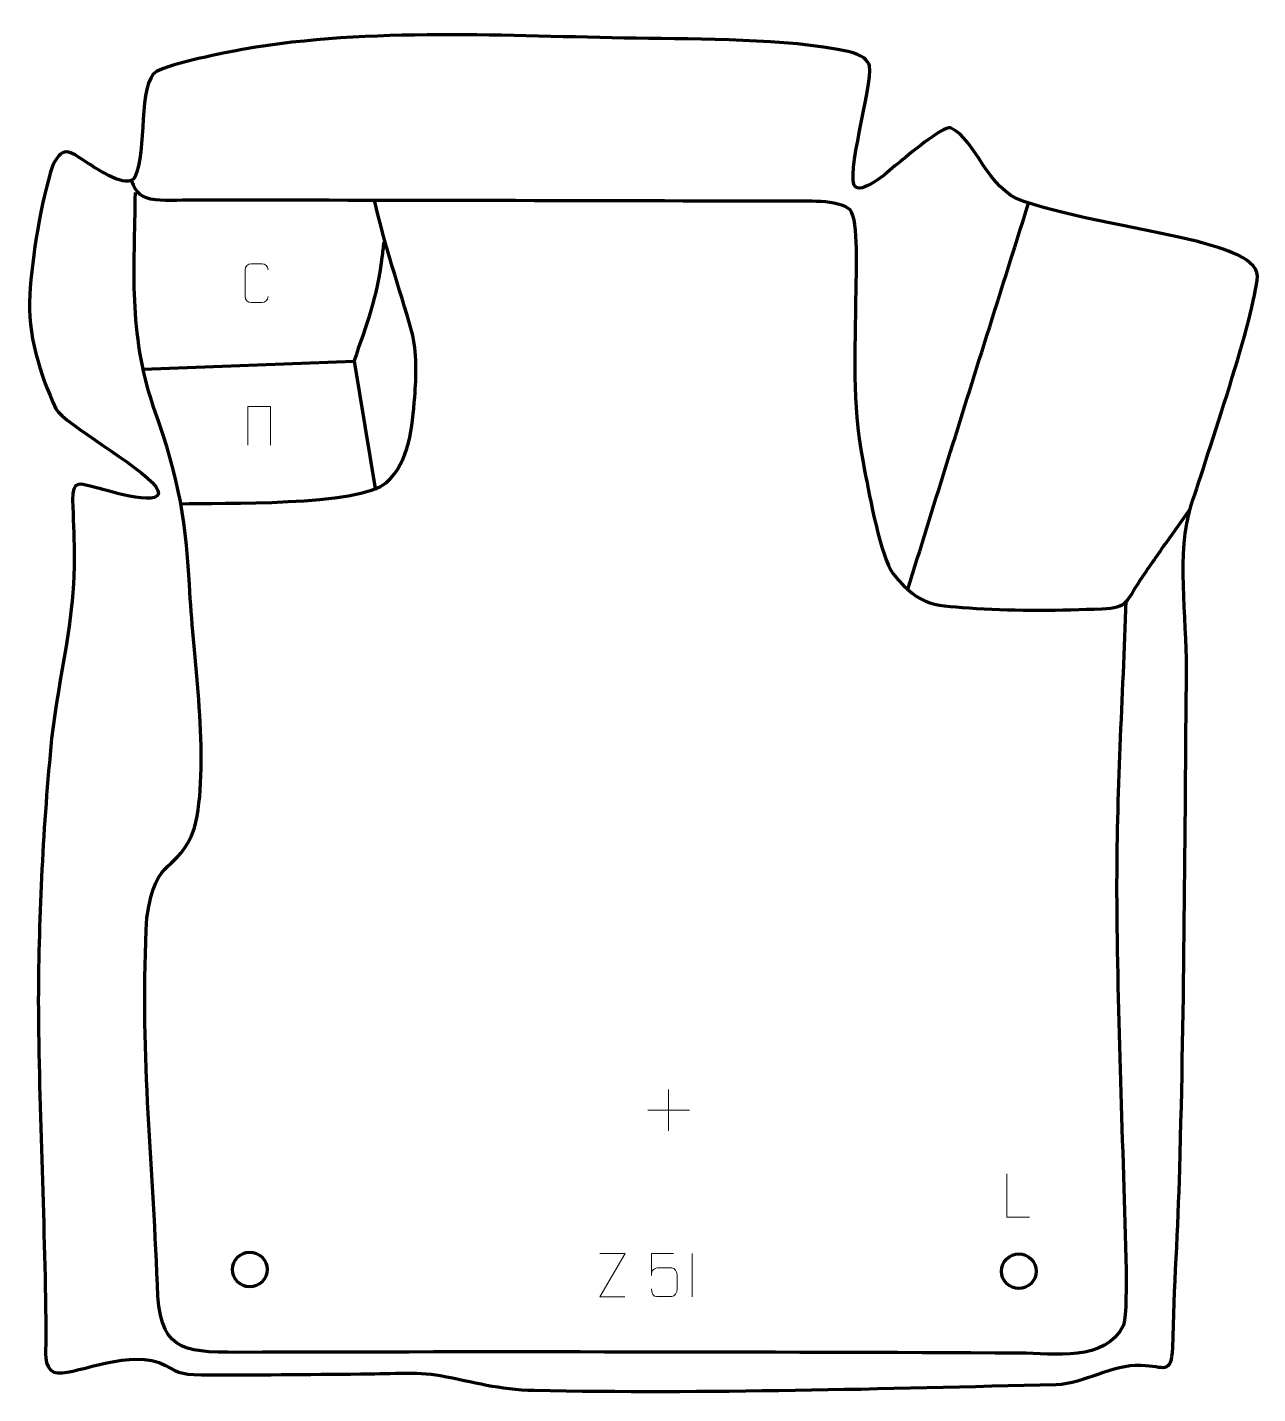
# Model space of a CAD drawing. Header units: millimetres. Extents: x -597 to 113, y 72 to 861.
import ezdxf

# ---------------------------------------------------------------- set-up
doc = ezdxf.new("R2010")
doc.units = ezdxf.units.MM
doc.header["$MEASUREMENT"] = 0
doc.layers.add('layer 2', color=7, linetype='Continuous')
doc.layers.add('layer 3', color=7, linetype='Continuous')

msp = doc.modelspace()

# ---------------------------------------------------------------- linework, layer by layer
at = {"layer": 'layer 2', "color": 142, "lineweight": 200}
for centre in [(-468.5527, 143.6889), (-24.5816, 142.6305)]:
    msp.add_ellipse(centre, major_axis=(0, 10), ratio=1, dxfattribs=at)
at = {"layer": 'layer 2', "color": 142, "lineweight": 158}
for points, knots in [([(37.22, 529.7923), (35.3189, 474.0788), (31.6761, 417.2178), (31.8922, 361.5839), (31.8922, 361.5839), (32.1729, 289.2866), (35.611, 215.6783), (37.3948, 143.2268), (37.3948, 143.2268), (37.3118, 136.5129), (37.6439, 116.7819), (35.8418, 111.5212), (35.8418, 111.5212), (25.48, 90.0708), (-4.6156, 95.2906), (-24.091, 95.3808), (-24.091, 95.3808), (-174.48, 96.0187), (-324.8719, 96.2506), (-475.2618, 95.8159), (-475.2618, 95.8159), (-508.9334, 95.7863), (-521.0983, 97.5408), (-521.9152, 134.7975), (-521.9152, 134.7975), (-524.596, 207.9192), (-532.3449, 272.4116), (-527.9216, 346.7617), (-527.9216, 346.7617), (-522.8979, 384.3636), (-510.1955, 371.4268), (-500.452, 398.6604), (-500.452, 398.6604), (-491.5525, 433.8588), (-500.5922, 493.2053), (-502.9241, 530.9703), (-502.9241, 530.9703), (-505.6523, 577.7955), (-508.3628, 597.0027), (-524.0769, 641.5764), (-524.0769, 641.5764), (-538.7446, 685.7013), (-535.023, 720.3959), (-534.635, 765.5268)], [0, 0, 0, 0, 0.08333333, 0.08333333, 0.08333333, 0.08333333, 0.16666667, 0.16666667, 0.16666667, 0.16666667, 0.25, 0.25, 0.25, 0.25, 0.33333333, 0.33333333, 0.33333333, 0.33333333, 0.41666667, 0.41666667, 0.41666667, 0.41666667, 0.5, 0.5, 0.5, 0.5, 0.58333333, 0.58333333, 0.58333333, 0.58333333, 0.66666667, 0.66666667, 0.66666667, 0.66666667, 0.75, 0.75, 0.75, 0.75, 0.83333333, 0.83333333, 0.83333333, 0.83333333, 1, 1, 1, 1]), ([(-537.1216, 772.5319), (-533.5894, 764.9508), (-531.7354, 762.6849), (-523.0951, 761.5059), (-523.0951, 761.5059), (-516.1952, 760.8951), (-505.4772, 761.4566), (-498.0507, 761.4402), (-498.0507, 761.4402), (-383.3238, 761.1825), (-268.5941, 761.0174), (-153.8678, 760.711), (-153.8678, 760.711), (-146.6102, 760.7249), (-124.9553, 761.7605), (-121.2893, 754.4508), (-121.2893, 754.4508), (-116.9526, 744.5729), (-118.8181, 714.6689), (-118.8505, 702.159), (-118.8505, 702.159), (-119.2899, 665.8327), (-120.9154, 640.458), (-113.4392, 604.0835), (-113.4392, 604.0835), (-110.641, 590.1687), (-104.5959, 555.8073), (-97.0703, 545.3249), (-97.0703, 545.3249), (-81.0707, 525.6817), (-72.7179, 527.2662), (-49.0648, 525.3961), (-49.0648, 525.3961), (-25.7075, 523.9097), (-0.0499, 524.2707), (23.3779, 525.2252), (23.3779, 525.2252), (38.7692, 525.8522), (37.3519, 529.6134), (45.4498, 541.6531), (45.4498, 541.6531), (50.2195, 548.7445), (55.2058, 555.7644), (60.0827, 562.7899), (60.0827, 562.7899), (60.0827, 562.7899), (74.2144, 582.5239), (74.2144, 582.5239)], [0, 0, 0, 0, 0.07692308, 0.07692308, 0.07692308, 0.07692308, 0.15384615, 0.15384615, 0.15384615, 0.15384615, 0.23076923, 0.23076923, 0.23076923, 0.23076923, 0.30769231, 0.30769231, 0.30769231, 0.30769231, 0.38461538, 0.38461538, 0.38461538, 0.38461538, 0.46153846, 0.46153846, 0.46153846, 0.46153846, 0.53846154, 0.53846154, 0.53846154, 0.53846154, 0.61538462, 0.61538462, 0.61538462, 0.61538462, 0.69230769, 0.69230769, 0.69230769, 0.69230769, 0.76923077, 0.76923077, 0.76923077, 0.76923077, 0.84615385, 0.84615385, 0.84615385, 0.84615385, 1, 1, 1, 1]), ([(-508.4069, 585.8821), (-485.9245, 586.5481), (-405.1232, 584.3054), (-389.6961, 598.1162), (-389.6961, 598.1162), (-376.2675, 610.138), (-374.645, 630.636), (-373.3474, 647.4749), (-373.3474, 647.4749), (-372.4577, 659.1165), (-371.9098, 673.831), (-374.9476, 685.1435), (-374.9476, 685.1435), (-382.5125, 711.2931), (-390.4252, 734.459), (-396.5883, 761.2304)], [0, 0, 0, 0, 0.2, 0.2, 0.2, 0.2, 0.4, 0.4, 0.4, 0.4, 0.6, 0.6, 0.6, 0.6, 1, 1, 1, 1]), ([(-88.6663, 536.2983), (-74.0993, 583.5093), (-59.452, 630.694), (-44.6254, 677.8242), (-44.6254, 677.8242), (-36.063, 705.0381), (-27.5005, 732.252), (-18.938, 759.4659)], [0, 0, 0, 0, 0.33333333, 0.33333333, 0.33333333, 0.33333333, 1, 1, 1, 1]), ([(-408.2288, 668.2255), (-400.8269, 690.5257), (-394.9959, 704.1224), (-392.0912, 728.0995), (-392.0912, 728.0995), (-391.733, 731.0561), (-391.3798, 734.0085), (-391.0017, 736.963)], [0, 0, 0, 0, 0.33333333, 0.33333333, 0.33333333, 0.33333333, 1, 1, 1, 1]), ([(-530.1187, 663.5849), (-530.1187, 663.5849), (-408.2288, 668.2255), (-408.2288, 668.2255), (-408.2288, 668.2255), (-408.2288, 668.2255), (-396.067, 593.537), (-396.067, 593.537)], [0, 0, 0, 0, 0.33333333, 0.33333333, 0.33333333, 0.33333333, 1, 1, 1, 1])]:
    msp.add_open_spline(points, degree=3, knots=knots, dxfattribs=at)
at = {"layer": 'layer 2', "color": 250, "lineweight": 9}
for points, knots in [([(-457.9775, 705.4843), (-458.1027, 703.4033), (-459.6049, 702.0781), (-461.5286, 702.0684), (-461.5286, 702.0684), (-463.6172, 702.0687), (-465.7058, 702.0687), (-467.7941, 702.0684), (-467.7941, 702.0684), (-469.5183, 701.974), (-471.2847, 703.6619), (-471.2747, 705.4687), (-471.2747, 705.4687), (-471.2743, 710.6369), (-471.2743, 715.8046), (-471.2747, 720.972), (-471.2747, 720.972), (-471.2709, 722.8871), (-469.7064, 724.427), (-467.7785, 724.4149), (-467.7785, 724.4149), (-465.6955, 724.4149), (-463.612, 724.4149), (-461.5286, 724.4149), (-461.5286, 724.4149), (-459.7851, 724.4467), (-458.0014, 723.1108), (-457.9775, 720.9274)], [0, 0, 0, 0, 0.125, 0.125, 0.125, 0.125, 0.25, 0.25, 0.25, 0.25, 0.375, 0.375, 0.375, 0.375, 0.5, 0.5, 0.5, 0.5, 0.625, 0.625, 0.625, 0.625, 0.75, 0.75, 0.75, 0.75, 1, 1, 1, 1]), ([(-469.652, 619.7061), (-469.652, 619.7061), (-469.652, 642.0564), (-469.652, 642.0564), (-469.652, 642.0564), (-469.652, 642.0564), (-456.5337, 642.0564), (-456.5337, 642.0564), (-456.5337, 642.0564), (-456.5337, 642.0564), (-456.5337, 619.7061), (-456.5337, 619.7061)], [0, 0, 0, 0, 0.25, 0.25, 0.25, 0.25, 0.5, 0.5, 0.5, 0.5, 1, 1, 1, 1]), ([(-18.4748, 173.9269), (-18.4748, 173.9269), (-31.4239, 173.9269), (-31.4239, 173.9269), (-31.4239, 173.9269), (-31.4239, 173.9269), (-31.4239, 198.8805), (-31.4239, 198.8805)], [0, 0, 0, 0, 0.33333333, 0.33333333, 0.33333333, 0.33333333, 1, 1, 1, 1]), ([(-251.9582, 127.9501), (-251.9582, 127.9501), (-266.5772, 127.9501), (-266.5772, 127.9501), (-266.5772, 127.9501), (-266.5772, 127.9501), (-251.9339, 152.9075), (-251.9339, 152.9075), (-251.9339, 152.9075), (-251.9339, 152.9075), (-266.5772, 152.9075), (-266.5772, 152.9075)], [0, 0, 0, 0, 0.25, 0.25, 0.25, 0.25, 0.5, 0.5, 0.5, 0.5, 1, 1, 1, 1]), ([(-223.8615, 152.8836), (-223.8615, 152.8836), (-236.7132, 152.8836), (-236.7132, 152.8836), (-236.7132, 152.8836), (-236.7129, 148.653), (-236.7129, 144.4221), (-236.7132, 140.1909), (-236.7132, 140.1909), (-236.7135, 143.501), (-235.0825, 144.5728), (-232.2705, 144.6333), (-232.2705, 144.6333), (-229.8309, 144.6336), (-227.3914, 144.6336), (-224.9522, 144.6333), (-224.9522, 144.6333), (-223.3024, 144.6401), (-221.8275, 142.2596), (-221.799, 140.1909), (-221.799, 140.1909), (-221.7993, 137.6036), (-221.7993, 135.016), (-221.799, 132.4283), (-221.799, 132.4283), (-221.7528, 130.4689), (-223.2522, 128.0326), (-224.8781, 127.9741), (-224.8781, 127.9741), (-226.8346, 127.9744), (-231.7296, 127.9744), (-233.6866, 127.9741), (-233.6866, 127.9741), (-235.5321, 127.9653), (-236.6392, 129.9301), (-236.66, 132.4812)], [0, 0, 0, 0, 0.1, 0.1, 0.1, 0.1, 0.2, 0.2, 0.2, 0.2, 0.3, 0.3, 0.3, 0.3, 0.4, 0.4, 0.4, 0.4, 0.5, 0.5, 0.5, 0.5, 0.6, 0.6, 0.6, 0.6, 0.7, 0.7, 0.7, 0.7, 0.8, 0.8, 0.8, 0.8, 1, 1, 1, 1])]:
    msp.add_open_spline(points, degree=3, knots=knots, dxfattribs=at)
for points in [[(-226.7667, 247.6756), (-226.7667, 247.6756), (-226.7667, 223.6977), (-226.7667, 223.6977)], [(-238.7556, 235.6866), (-238.7556, 235.6866), (-214.7777, 235.6866), (-214.7777, 235.6866)], [(-213.2556, 152.9159), (-213.2556, 152.9159), (-213.2556, 127.9418), (-213.2556, 127.9418)]]:
    msp.add_open_spline(points, degree=3, dxfattribs=at)
at = {"layer": 'layer 3', "color": 242, "lineweight": 158}
msp.add_open_spline([(-245.5712, 854.6624), (-207.7603, 854.0358), (-159.783, 854.5748), (-123.172, 847.1093), (-123.172, 847.1093), (-114.7927, 844.6671), (-111.5672, 842.2111), (-110.7799, 838.6843), (-110.7799, 838.6843), (-108.978, 827.1849), (-125.1317, 773.6186), (-118.9064, 768.8464), (-118.9064, 768.8464), (-113.6412, 764.8102), (-98.4035, 779.1658), (-93.9569, 782.6646), (-93.9569, 782.6646), (-89.4268, 786.2691), (-68.5224, 804.0637), (-64.0199, 802.9954), (-64.0199, 802.9954), (-48.8602, 795.7426), (-43.4418, 767.5337), (-21.6673, 760.3453), (-21.6673, 760.3453), (6.8841, 750.9198), (48.1326, 744.7189), (78.6878, 737.2664), (78.6878, 737.2664), (87.4048, 734.7157), (113.2964, 728.7167), (113.1483, 717.2994), (113.1483, 717.2994), (111.8222, 694.752), (84.5316, 614.9238), (74.9949, 585.1285), (74.9949, 585.1285), (66.2452, 557.7923), (72.3795, 519.8691), (72.2309, 490.9293), (72.2309, 490.9293), (71.3297, 394.6772), (71.0226, 297.877), (68.339, 201.6911), (68.339, 201.6911), (67.3399, 167.2913), (65.1097, 132.9408), (64.2446, 98.5467), (64.2446, 98.5467), (63.5878, 82.4818), (59.3394, 87.9435), (46.0734, 88.4592), (46.0734, 88.4592), (28.7255, 89.1336), (13.7034, 77.7671), (-2.9978, 77.3251), (-2.9978, 77.3251), (-101.3087, 74.8764), (-206.1362, 71.9544), (-304.3406, 73.8928), (-304.3406, 73.8928), (-324.9306, 74.2992), (-339.0626, 78.7738), (-358.6555, 82.4671), (-358.6555, 82.4671), (-371.9927, 84.7722), (-390.6551, 83.392), (-404.682, 83.342), (-404.682, 83.342), (-435.2364, 83.1999), (-465.8483, 82.6058), (-496.3961, 82.8782), (-496.3961, 82.8782), (-509.667, 82.9966), (-510.0655, 84.5664), (-520.9467, 90.0246), (-520.9467, 90.0246), (-542.4255, 97.1766), (-571.1718, 81.509), (-581.6069, 84.3152), (-581.6069, 84.3152), (-588.0215, 87.113), (-586.2291, 96.9022), (-586.2395, 102.5697), (-586.2395, 102.5697), (-586.6128, 168.1659), (-590.3842, 233.7999), (-590.6677, 299.2496), (-590.6677, 299.2496), (-590.4165, 349.1464), (-587.8988, 400.6371), (-582.9522, 450.2884), (-582.9522, 450.2884), (-578.7677, 487.8395), (-569.3369, 518.9163), (-569.9171, 557.7492), (-569.9171, 557.7492), (-570.0845, 567.893), (-570.5516, 577.7481), (-570.91, 587.8526), (-570.91, 587.8526), (-571.0343, 600.0651), (-567.0478, 597.5639), (-556.3071, 594.9328), (-556.3071, 594.9328), (-552.5921, 593.9759), (-513.3458, 581.6959), (-522.7803, 595.7508), (-522.7803, 595.7508), (-533.1578, 608.4714), (-574.8781, 631.5955), (-580.448, 640.6132), (-580.448, 640.6132), (-589.9089, 661.0778), (-596.9962, 683.7322), (-595.6452, 706.4746), (-595.6452, 706.4746), (-594.1027, 728.8888), (-589.273, 760.1155), (-582.2424, 781.3297), (-582.2424, 781.3297), (-576.1096, 794.2313), (-571.4567, 788.3134), (-561.4371, 782.1606), (-561.4371, 782.1606), (-556.7597, 779.249), (-539.149, 767.0533), (-535.0177, 774.4246), (-535.0177, 774.4246), (-527.6465, 789.0992), (-533.4172, 829.0048), (-522.3775, 835.4422), (-522.3775, 835.4422), (-514.8308, 839.8428), (-482.046, 846.5771), (-471.8468, 848.3769), (-471.8468, 848.3769), (-398.8731, 860.9754), (-319.5261, 855.7797), (-245.5712, 854.6624)], degree=3, knots=[0, 0, 0, 0, 0.02777778, 0.02777778, 0.02777778, 0.02777778, 0.05555556, 0.05555556, 0.05555556, 0.05555556, 0.08333333, 0.08333333, 0.08333333, 0.08333333, 0.11111111, 0.11111111, 0.11111111, 0.11111111, 0.13888889, 0.13888889, 0.13888889, 0.13888889, 0.16666667, 0.16666667, 0.16666667, 0.16666667, 0.19444444, 0.19444444, 0.19444444, 0.19444444, 0.22222222, 0.22222222, 0.22222222, 0.22222222, 0.25, 0.25, 0.25, 0.25, 0.27777778, 0.27777778, 0.27777778, 0.27777778, 0.30555556, 0.30555556, 0.30555556, 0.30555556, 0.33333333, 0.33333333, 0.33333333, 0.33333333, 0.36111111, 0.36111111, 0.36111111, 0.36111111, 0.38888889, 0.38888889, 0.38888889, 0.38888889, 0.41666667, 0.41666667, 0.41666667, 0.41666667, 0.44444444, 0.44444444, 0.44444444, 0.44444444, 0.47222222, 0.47222222, 0.47222222, 0.47222222, 0.5, 0.5, 0.5, 0.5, 0.52777778, 0.52777778, 0.52777778, 0.52777778, 0.55555556, 0.55555556, 0.55555556, 0.55555556, 0.58333333, 0.58333333, 0.58333333, 0.58333333, 0.61111111, 0.61111111, 0.61111111, 0.61111111, 0.63888889, 0.63888889, 0.63888889, 0.63888889, 0.66666667, 0.66666667, 0.66666667, 0.66666667, 0.69444444, 0.69444444, 0.69444444, 0.69444444, 0.72222222, 0.72222222, 0.72222222, 0.72222222, 0.75, 0.75, 0.75, 0.75, 0.77777778, 0.77777778, 0.77777778, 0.77777778, 0.80555556, 0.80555556, 0.80555556, 0.80555556, 0.83333333, 0.83333333, 0.83333333, 0.83333333, 0.86111111, 0.86111111, 0.86111111, 0.86111111, 0.88888889, 0.88888889, 0.88888889, 0.88888889, 0.91666667, 0.91666667, 0.91666667, 0.91666667, 0.94444444, 0.94444444, 0.94444444, 0.94444444, 1, 1, 1, 1], dxfattribs=at)

doc.saveas('drawing.dxf')
